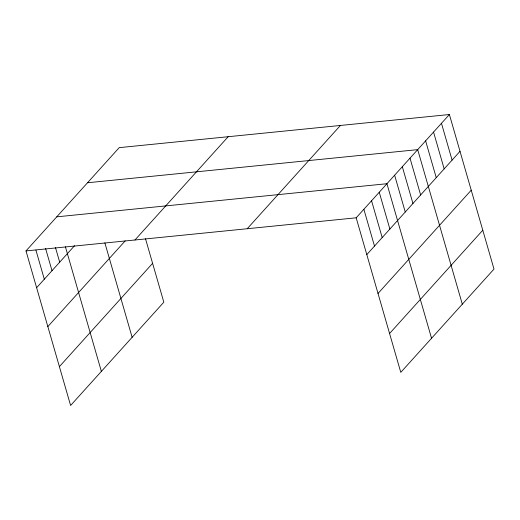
<?xml version="1.0" encoding="UTF-8"?>
<svg xmlns="http://www.w3.org/2000/svg" width="520" height="520" viewBox="0 0 520 520"><rect width="100%" height="100%" fill="white"/><g stroke="black" fill="none" stroke-linecap="round" stroke-linejoin="round"><path stroke-width="0.78" d="M145.49 238.706L163.82 302.198L70.609 405.476L26 250.919L119.21 147.641L449.391 114.523L494 269.081L400.79 372.359L356.181 217.802L449.391 114.523M36.621 287.729L74.561 245.694M47.84 326.586L125.203 240.864M134.959 239.993L228.169 136.715M59.397 366.62L152.601 263.341M247.221 228.728L340.431 125.45M366.808 254.605L460.012 151.327M378.021 293.462L471.231 190.183M389.578 333.502L482.788 230.224M87.516 182.761L417.697 149.637L462.312 304.194M56.758 216.84L386.938 183.722L431.548 338.273M26 250.919L356.181 217.802M441.467 123.305L452.088 160.108M433.543 132.08L444.171 168.883M425.62 140.862L436.248 177.665M410.007 158.158L420.635 194.961M402.318 166.68L412.945 203.483M394.628 175.201L405.256 212.004M379.249 192.238L389.876 229.047M371.56 200.759L382.187 237.569M363.87 209.281L374.498 246.083M104.871 242.879L132.126 337.311M65.39 246.747L101.367 371.397M55.484 247.598L59.69 262.164M45.584 248.45L52 270.686M35.906 250.068L44.311 279.208"/></g></svg>
